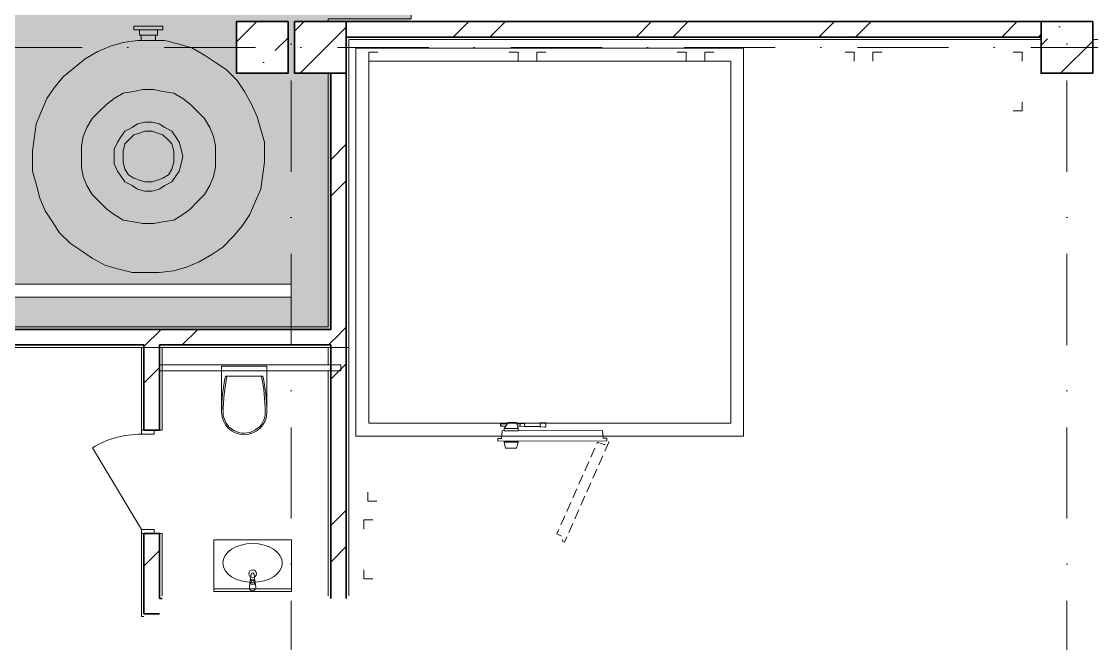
# Model space of a CAD drawing. Header units: millimetres. Extents: x -34838 to 729576, y -214038 to 121482.
# Drawn here: x 546354 to 554632, y -96347 to -91537 of the extents above; entities that cross this region are included whole.
import ezdxf
from ezdxf.enums import TextEntityAlignment as Align

# ---------------------------------------------------------------- set-up
doc = ezdxf.new("R2010")
doc.units = ezdxf.units.MM
doc.header["$MEASUREMENT"] = 0
doc.linetypes.add('HIDDEN', pattern=[114.3, 76.2, -38.1])
doc.linetypes.add('Штрихпунктирная', pattern=[1340.555525, 705.555534, -352.777767, 0, -282.222223])
for name, color, linetype, lineweight in [('0_Ном._пера__1', 7, 'Continuous', 13), ('А _ ОСІ КООРДИНАЦІЙНІ.3D_Ном._пера__105', 7, 'Continuous', 13), ('А _ ОСІ КООРДИНАЦІЙНІ.3D_Ном._пера__25', 7, 'Continuous', 0), ('АБ _ 0 _ СТІНИ _ ЗОВНІШНІ .3D_Ном._пера__1', 7, 'Continuous', 13), ('АБ _ 0 _ СТІНИ _ ЗОВНІШНІ .3D_Ном._пера__27', 7, 'Continuous', 35), ('АБ _ 0 _ СТІНИ _ ЗОВНІШНІ .3D_Ном._пера__67', 7, 'Continuous', 15), ('АБ _ 0 _ СТІНИ _ ЗОВНІШНІ .3D_Ном._пера__87', 7, 'Continuous', 13), ('АБ _ 0 _ СТІНИ _ ПЕРЕГОРОДКИ (ГК).3D_Ном._пера__27', 7, 'Continuous', 35), ('АБ _ 0 _ СТІНИ _ ПЕРЕГОРОДКИ (ГК).3D_Ном._пера__67', 7, 'Continuous', 15), ('АБ _ 0 _ СТІНИ _ ПЕРЕГОРОДКИ (ГК).3D_Ном._пера__87', 7, 'Continuous', 13), ('АБ _ 1 _ КОЛОНИ _ КБ.3D_Ном._пера__28', 7, 'Continuous', 35), ('АП _ 0 _ ОБЛАДНАННЯ (НИЖНЄ).3D_Ном._пера__1', 7, 'Continuous', 13), ('АП _ 0 _ ОБЛАДНАННЯ (НИЖНЄ).3D_Ном._пера__5', 7, 'Continuous', 0), ('АП _ 0 _ ОБЛАДНАННЯ (НИЖНЄ).3D_Ном._пера__75', 7, 'Continuous', 13), ('Двери ARCHICAD_Ном._пера__1', 7, 'Continuous', 13), ('Двери ARCHICAD_Ном._пера__23', 7, 'Continuous', 20), ('Двери ARCHICAD_Ном._пера__27', 7, 'Continuous', 35), ('Двери ARCHICAD_Ном._пера__3', 7, 'Continuous', 15), ('Двери ARCHICAD_Ном._пера__87', 7, 'Continuous', 13)]:
    doc.layers.add(name, color=color, linetype=linetype, lineweight=lineweight)
doc.layers.add('0_Ном._пера__202', color=7, linetype='Continuous', lineweight=13, true_color=0xe89b00)
for name, color, linetype in [('А _ ОСІ КООРДИНАЦІЙНІ.3D', 7, 'Continuous'), ('АБ _ 0 _ СТІНИ _ ЗОВНІШНІ .3D', 7, 'Continuous'), ('АБ _ 0 _ СТІНИ _ ПЕРЕГОРОДКИ (ГК).3D', 7, 'Continuous'), ('АБ _ 1 _ КОЛОНИ _ КБ.3D', 7, 'Continuous'), ('АП _ 0 _ ОБЛАДНАННЯ (НИЖНЄ).3D', 7, 'Continuous'), ('АП _ ТЕП _ ЗОНИ ПРИМІЩЕНЬ .3D', 7, 'Continuous'), ('Двери ARCHICAD', 7, 'Continuous')]:
    doc.layers.add(name, color=color, linetype=linetype)
doc.styles.add('СГЕНЕРИР_СТИЛЬ_1', font='Arial.ttf')
pattern_1 = [(45, (518441.8, -97737.7), (-707.107, 707.107), []), (45, (518300.3, -97596.3), (-707.107, 707.107), [])]
pattern_2 = [(0, (518441.76, -97737.7), (0, 150), [0, -150])]
pattern_3 = [(45, (518441.76, -97737.7), (-367.6955, 367.6955), []), (45, (518257.9, -97553.85), (-367.6955, 367.6955), [390, -130, 0, -130])]

# ---------------------------------------------------------------- blocks, each defined once
blk = doc.blocks.new('Стена_71_1', base_point=(548806.8, -91597.7))
at = {"layer": 'АБ _ 0 _ СТІНИ _ ЗОВНІШНІ .3D', "linetype": 'Continuous', "lineweight": 0, "true_color": 0x000000}
h = blk.add_hatch(dxfattribs=at)
h.set_pattern_fill('М___ЦЕГЛА_ОБЛИЧКУВАЛЬНА__3B', color=18, style=0, pattern_type=2)
h.set_pattern_definition(pattern_1)
h.paths.add_polyline_path([(548866.8, -91537.7), (548866.8, -91657.7), (554241.8, -91657.7), (554241.8, -91537.7)])
at = {"layer": 'АБ _ 0 _ СТІНИ _ ЗОВНІШНІ .3D_Ном._пера__27', "color": 7, "linetype": 'Continuous', "lineweight": 35}
for p, q in [((554241.8, -91537.7), (548866.8, -91537.7)), ((548866.8, -91657.7), (554241.8, -91657.7))]:
    blk.add_line(p, q, dxfattribs=at)
at = {"layer": 'АБ _ 0 _ СТІНИ _ ЗОВНІШНІ .3D_Ном._пера__87', "color": 7, "linetype": 'Continuous', "lineweight": 13, "flags": 128}
blk.add_lwpolyline([(548886.8, -91677.7), (554241.8, -91677.7)], dxfattribs=at)
blk = doc.blocks.new('Стена_78_1', base_point=(524291.8, -93977.7))
at = {"layer": 'АБ _ 0 _ СТІНИ _ ЗОВНІШНІ .3D', "linetype": 'Continuous', "lineweight": 0, "true_color": 0x000000}
h = blk.add_hatch(dxfattribs=at)
h.set_pattern_fill('М___ЦЕГЛА_ОБЛИЧКУВАЛЬНА__3B', color=18, style=0, pattern_type=2)
h.set_pattern_definition(pattern_1)
h.paths.add_polyline_path([(547301.8, -93917.7), (545261.8, -93917.7), (545261.8, -94037.7), (547301.8, -94037.7)])
h = blk.add_hatch(dxfattribs=at)
h.set_pattern_fill('М___ЦЕГЛА_ОБЛИЧКУВАЛЬНА__3B', color=18, style=0, pattern_type=2)
h.set_pattern_definition(pattern_1)
h.paths.add_polyline_path([(547421.8, -93917.7), (547301.8, -93917.7), (547301.8, -94037.7), (547421.8, -94037.7)])
h = blk.add_hatch(dxfattribs=at)
h.set_pattern_fill('М___ЦЕГЛА_ОБЛИЧКУВАЛЬНА__3B', color=18, style=0, pattern_type=2)
h.set_pattern_definition(pattern_1)
h.paths.add_polyline_path([(548746.8, -93917.7), (547421.8, -93917.7), (547421.8, -94037.7), (548746.8, -94037.7)])
h = blk.add_hatch(dxfattribs=at)
h.set_pattern_fill('М___ЦЕГЛА_ОБЛИЧКУВАЛЬНА__3B', color=18, style=0, pattern_type=2)
h.set_pattern_definition(pattern_1)
h.paths.add_polyline_path([(548746.8, -94037.7), (548866.8, -94037.7), (548746.8, -93917.7)])
h = blk.add_hatch(dxfattribs=at)
h.set_pattern_fill('М___ЦЕГЛА_ОБЛИЧКУВАЛЬНА__3B', color=18, style=0, pattern_type=2)
h.set_pattern_definition(pattern_1)
h.paths.add_polyline_path([(548746.8, -93917.7), (548866.8, -94037.7), (548866.8, -93917.7)])
at = {"layer": 'АБ _ 0 _ СТІНИ _ ЗОВНІШНІ .3D_Ном._пера__27', "color": 7, "linetype": 'Continuous', "lineweight": 35}
for p, q in [((547301.8, -93917.7), (545261.8, -93917.7)), ((547421.8, -93917.7), (547301.8, -93917.7)), ((548746.8, -93917.7), (547421.8, -93917.7)), ((548746.8, -93917.7), (548746.8, -93897.7)), ((548866.8, -94037.7), (548866.8, -93917.7)), ((545261.8, -94037.7), (547301.8, -94037.7)), ((547301.8, -94037.7), (547301.8, -94057.7)), ((547421.8, -94057.7), (547421.8, -94037.7)), ((547421.8, -94037.7), (548746.8, -94037.7)), ((548746.8, -94037.7), (548746.8, -94057.7)), ((548866.8, -94057.7), (548866.8, -94037.7))]:
    blk.add_line(p, q, dxfattribs=at)
blk.add_point((548746.8, -93917.7), dxfattribs=at)
at = {"layer": 'АБ _ 0 _ СТІНИ _ ЗОВНІШНІ .3D_Ном._пера__87', "color": 7, "linetype": 'Continuous', "lineweight": 13, "flags": 128}
for points in [[(548726.8, -93897.7), (524561.8, -93897.7)], [(548886.8, -94057.7), (548886.8, -94037.7)], [(545281.8, -94057.7), (547281.8, -94057.7)], [(547441.8, -94057.7), (548726.8, -94057.7)]]:
    blk.add_lwpolyline(points, dxfattribs=at)
blk = doc.blocks.new('Стена_79_1', base_point=(548806.8, -93977.7))
at = {"layer": 'АБ _ 0 _ СТІНИ _ ЗОВНІШНІ .3D', "linetype": 'Continuous', "lineweight": 0, "true_color": 0x000000}
h = blk.add_hatch(dxfattribs=at)
h.set_pattern_fill('М___ЦЕГЛА_ОБЛИЧКУВАЛЬНА__3B', color=18, style=0, pattern_type=2)
h.set_pattern_definition(pattern_1)
h.paths.add_polyline_path([(548866.8, -91937.7), (548746.8, -91937.7), (548746.8, -93917.7), (548866.8, -93917.7)])
at = {"layer": 'АБ _ 0 _ СТІНИ _ ЗОВНІШНІ .3D_Ном._пера__27', "color": 7, "linetype": 'Continuous', "lineweight": 35}
for p, q in [((548746.8, -91937.7), (548746.8, -93897.7)), ((548866.8, -93917.7), (548866.8, -91937.7)), ((548746.8, -93917.7), (548746.8, -93897.7)), ((548866.8, -94037.7), (548866.8, -93917.7))]:
    blk.add_line(p, q, dxfattribs=at)
at = {"layer": 'АБ _ 0 _ СТІНИ _ ЗОВНІШНІ .3D_Ном._пера__87', "color": 7, "linetype": 'Continuous', "lineweight": 13, "flags": 128}
for points in [[(548726.8, -91517.7), (548726.8, -91537.7)], [(548886.8, -94037.7), (548886.8, -91677.7)], [(548726.8, -91937.7), (548726.8, -93897.7)]]:
    blk.add_lwpolyline(points, dxfattribs=at)
blk = doc.blocks.new('Стена_96_1', base_point=(548824.7, -94192.7))
at = {"layer": 'АБ _ 0 _ СТІНИ _ ЗОВНІШНІ .3D', "linetype": 'Continuous', "lineweight": 0, "true_color": 0x000000}
h = blk.add_hatch(dxfattribs=at)
h.set_pattern_fill('М___ГІПСОКАРТОН_0001', color=18, style=0, pattern_type=2)
h.set_pattern_definition(pattern_2)
h.paths.add_polyline_path([(548824.7, -94192.7), (547424.7, -94192.7), (547424.7, -94207.7), (548824.7, -94207.7)])
h = blk.add_hatch(dxfattribs=at)
h.set_pattern_fill('М___ГІПСОКАРТОН_0001', color=18, style=0, pattern_type=2)
h.set_pattern_definition(pattern_2)
h.paths.add_polyline_path([(548746.8, -94207.7), (548746.8, -94192.7), (548726.8, -94192.7), (548726.8, -94207.7)])
at = {"layer": 'АБ _ 0 _ СТІНИ _ ЗОВНІШНІ .3D_Ном._пера__67', "color": 7, "linetype": 'Continuous', "lineweight": 15, "flags": 128}
for points in [[(548824.7, -94192.7), (547424.7, -94192.7)], [(547424.7, -94192.7), (547424.7, -94237.7)], [(548824.7, -94237.7), (548824.7, -94192.7)], [(547424.7, -94237.7), (548824.7, -94237.7)]]:
    blk.add_lwpolyline(points, dxfattribs=at)
at = {"layer": 'АБ _ 0 _ СТІНИ _ ПЕРЕГОРОДКИ (ГК).3D_Ном._пера__27', "color": 7, "linetype": 'Continuous', "lineweight": 35}
for p, q in [((548746.8, -94207.7), (548746.8, -94192.7)), ((548746.8, -94237.7), (548746.8, -94207.7))]:
    blk.add_line(p, q, dxfattribs=at)
at = {"layer": 'АБ _ 0 _ СТІНИ _ ПЕРЕГОРОДКИ (ГК).3D_Ном._пера__67', "color": 7, "linetype": 'Continuous', "lineweight": 15}
for p, q in [((548746.8, -94192.7), (548726.8, -94192.7)), ((548726.8, -94237.7), (548746.8, -94237.7))]:
    blk.add_line(p, q, dxfattribs=at)
blk = doc.blocks.new('Металлическая Дверь 22_16')
at = {"layer": 'Двери ARCHICAD_Ном._пера__1', "color": 7, "linetype": 'Continuous', "lineweight": 13}
blk.add_arc((368, 0), 736, 149.10761, 180, dxfattribs=at)
at = {"layer": 'Двери ARCHICAD_Ном._пера__23', "color": 7, "linetype": 'Continuous', "lineweight": 20}
for p, q in [((-368, 0), (-400, 0)), ((-400, 0), (-400, -100)), ((-368, -100), (-368, 0)), ((400, 0), (368, 0)), ((368, 0), (368, -100)), ((400, -100), (400, 0)), ((-400, -100), (-368, -100)), ((368, -100), (400, -100))]:
    blk.add_line(p, q, dxfattribs=at)
at = {"layer": 'Двери ARCHICAD_Ном._пера__27', "color": 7, "linetype": 'Continuous', "lineweight": 35}
for p, q in [((-400, -20), (-400, -100)), ((-400, -20), (-400, -100)), ((400, -20), (400, -100)), ((400, -20), (400, -100)), ((-400, -100), (-400, -140)), ((-400, -100), (-400, -140)), ((400, -100), (400, -140)), ((400, -100), (400, -140))]:
    blk.add_line(p, q, dxfattribs=at)
at = {"layer": 'Двери ARCHICAD_Ном._пера__3', "color": 7, "linetype": 'Continuous', "lineweight": 15}
blk.add_line((368, 0), (-263.6, 377.9), dxfattribs=at)
at = {"layer": 'Двери ARCHICAD_Ном._пера__87', "color": 7, "linetype": 'Continuous', "lineweight": 13}
for p, q in [((-400, 0), (-443, 0)), ((-400, 0), (-443, 0)), ((-400, 0), (-400, -20)), ((-400, 0), (-400, -20)), ((400, 0), (400, -20)), ((400, 0), (400, -20)), ((400, 0), (443, 0)), ((400, 0), (443, 0)), ((-400, -160), (-443, -160)), ((-400, -160), (-443, -160)), ((-400, -140), (-400, -160)), ((-400, -140), (-400, -160)), ((400, -140), (400, -160)), ((400, -140), (400, -160)), ((400, -160), (443, -160)), ((400, -160), (443, -160))]:
    blk.add_line(p, q, dxfattribs=at)
blk = doc.blocks.new('Стена_103_1', base_point=(547361.8, -93977.7))
at = {"layer": 'АБ _ 0 _ СТІНИ _ ПЕРЕГОРОДКИ (ГК).3D', "linetype": 'Continuous', "lineweight": 0, "true_color": 0x000000}
h = blk.add_hatch(dxfattribs=at)
h.set_pattern_fill('М___ЦЕГЛА_ОБЛИЧКУВАЛЬНА__3B', color=18, style=0, pattern_type=2)
h.set_pattern_definition(pattern_1)
h.paths.add_polyline_path([(547421.8, -94037.7), (547301.8, -94037.7), (547301.8, -94057.7), (547421.8, -94057.7)])
h = blk.add_hatch(dxfattribs=at)
h.set_pattern_fill('М___ЦЕГЛА_ОБЛИЧКУВАЛЬНА__3B', color=18, style=0, pattern_type=2)
h.set_pattern_definition(pattern_1)
h.paths.add_polyline_path([(547301.8, -94057.7), (547301.8, -94695.9), (547421.8, -94695.9), (547421.8, -94057.7)])
h = blk.add_hatch(dxfattribs=at)
h.set_pattern_fill('М___ЦЕГЛА_ОБЛИЧКУВАЛЬНА__3B', color=18, style=0, pattern_type=2)
h.set_pattern_definition(pattern_1)
h.paths.add_polyline_path([(547301.8, -95997.7), (547421.8, -95997.7), (547421.8, -95495.9), (547301.8, -95495.9)])
h = blk.add_hatch(dxfattribs=at)
h.set_pattern_fill('М___ЦЕГЛА_ОБЛИЧКУВАЛЬНА__3B', color=18, style=0, pattern_type=2)
h.set_pattern_definition(pattern_1)
h.paths.add_polyline_path([(547301.8, -95997.7), (547301.8, -96117.7), (547421.8, -95997.7)])
h = blk.add_hatch(dxfattribs=at)
h.set_pattern_fill('М___ЦЕГЛА_ОБЛИЧКУВАЛЬНА__3B', color=18, style=0, pattern_type=2)
h.set_pattern_definition(pattern_1)
h.paths.add_polyline_path([(547421.8, -95997.7), (547301.8, -96117.7), (547421.8, -96117.7)])
at = {"layer": 'АБ _ 0 _ СТІНИ _ ЗОВНІШНІ .3D_Ном._пера__27', "color": 7, "linetype": 'Continuous', "lineweight": 35}
for p, q in [((547301.8, -94037.7), (547301.8, -94057.7)), ((547421.8, -94057.7), (547421.8, -94037.7))]:
    blk.add_line(p, q, dxfattribs=at)
at = {"layer": 'АБ _ 0 _ СТІНИ _ ПЕРЕГОРОДКИ (ГК).3D_Ном._пера__27', "color": 7, "linetype": 'Continuous', "lineweight": 35}
for p, q in [((547301.8, -94057.7), (547301.8, -94695.9)), ((547421.8, -94695.9), (547421.8, -94057.7)), ((547301.8, -94695.9), (547381.8, -94695.9)), ((547381.8, -94695.9), (547421.8, -94695.9)), ((547301.8, -95495.9), (547301.8, -95997.7)), ((547301.8, -95495.9), (547381.8, -95495.9)), ((547381.8, -95495.9), (547421.8, -95495.9)), ((547421.8, -95997.7), (547421.8, -95495.9)), ((547301.8, -95997.7), (547301.8, -96117.7)), ((547421.8, -95997.7), (547441.8, -95997.7)), ((547301.8, -96117.7), (547421.8, -96117.7))]:
    blk.add_line(p, q, dxfattribs=at)
at = {"layer": 'АБ _ 0 _ СТІНИ _ ПЕРЕГОРОДКИ (ГК).3D_Ном._пера__87', "color": 7, "linetype": 'Continuous', "lineweight": 13}
for p, q in [((547281.8, -94695.9), (547281.8, -94652.9)), ((547281.8, -94695.9), (547301.8, -94695.9)), ((547421.8, -94695.9), (547441.8, -94695.9)), ((547441.8, -94695.9), (547441.8, -94652.9)), ((547281.8, -95495.9), (547281.8, -95538.9)), ((547281.8, -95495.9), (547301.8, -95495.9)), ((547421.8, -95495.9), (547441.8, -95495.9)), ((547441.8, -95495.9), (547441.8, -95538.9))]:
    blk.add_line(p, q, dxfattribs=at)
at = {"layer": 'АБ _ 0 _ СТІНИ _ ПЕРЕГОРОДКИ (ГК).3D_Ном._пера__87', "color": 7, "linetype": 'Continuous', "lineweight": 13, "flags": 128}
for points in [[(547281.8, -94057.7), (547281.8, -94695.9)], [(547441.8, -94695.9), (547441.8, -94057.7)], [(547281.8, -95495.9), (547281.8, -96137.7)], [(547441.8, -95977.7), (547441.8, -95495.9)], [(547281.8, -96137.7), (547301.8, -96137.7)]]:
    blk.add_lwpolyline(points, dxfattribs=at)
at = {"layer": 'Двери ARCHICAD', "color": 7, "linetype": 'Continuous', "lineweight": 18, "xscale": -1, "zscale": 1000, "rotation": 90}
blk.add_blockref('Металлическая Дверь 22_16', (547281.8, -95095.9), dxfattribs=at)
blk = doc.blocks.new('Стена_105_1', base_point=(548806.8, -93977.7))
at = {"layer": 'АБ _ 0 _ СТІНИ _ ПЕРЕГОРОДКИ (ГК).3D', "linetype": 'Continuous', "lineweight": 0, "true_color": 0x000000}
h = blk.add_hatch(dxfattribs=at)
h.set_pattern_fill('М___ЦЕГЛА_ОБЛИЧКУВАЛЬНА__3B', color=18, style=0, pattern_type=2)
h.set_pattern_definition(pattern_1)
h.paths.add_polyline_path([(548866.8, -94037.7), (548746.8, -94037.7), (548746.8, -94057.7), (548866.8, -94057.7)])
h = blk.add_hatch(dxfattribs=at)
h.set_pattern_fill('М___ЦЕГЛА_ОБЛИЧКУВАЛЬНА__3B', color=18, style=0, pattern_type=2)
h.set_pattern_definition(pattern_1)
h.paths.add_polyline_path([(548746.8, -94057.7), (548746.8, -95977.7), (548866.8, -95977.7), (548866.8, -94057.7)])
h = blk.add_hatch(dxfattribs=at)
h.set_pattern_fill('М___ЦЕГЛА_ОБЛИЧКУВАЛЬНА__3B', color=18, style=0, pattern_type=2)
h.set_pattern_definition(pattern_1)
h.paths.add_polyline_path([(548866.8, -95977.7), (548746.8, -95977.7), (548746.8, -95997.7), (548866.8, -95997.7)])
at = {"layer": 'АБ _ 0 _ СТІНИ _ ЗОВНІШНІ .3D_Ном._пера__27', "color": 7, "linetype": 'Continuous', "lineweight": 35}
for p, q in [((548746.8, -94037.7), (548746.8, -94057.7)), ((548866.8, -94057.7), (548866.8, -94037.7))]:
    blk.add_line(p, q, dxfattribs=at)
at = {"layer": 'АБ _ 0 _ СТІНИ _ ПЕРЕГОРОДКИ (ГК).3D_Ном._пера__27', "color": 7, "linetype": 'Continuous', "lineweight": 35}
for p, q in [((548746.8, -94057.7), (548746.8, -94192.7)), ((548866.8, -95977.7), (548866.8, -94057.7)), ((548746.8, -94207.7), (548746.8, -94192.7)), ((548746.8, -94237.7), (548746.8, -94207.7)), ((548746.8, -94237.7), (548746.8, -95977.7)), ((548746.8, -95977.7), (548746.8, -95997.7)), ((548866.8, -95997.7), (548866.8, -95977.7))]:
    blk.add_line(p, q, dxfattribs=at)
at = {"layer": 'АБ _ 0 _ СТІНИ _ ПЕРЕГОРОДКИ (ГК).3D_Ном._пера__67', "color": 7, "linetype": 'Continuous', "lineweight": 15}
for p, q in [((548746.8, -94192.7), (548726.8, -94192.7)), ((548726.8, -94237.7), (548746.8, -94237.7))]:
    blk.add_line(p, q, dxfattribs=at)
at = {"layer": 'АБ _ 0 _ СТІНИ _ ПЕРЕГОРОДКИ (ГК).3D_Ном._пера__87', "color": 7, "linetype": 'Continuous', "lineweight": 13, "flags": 128}
for points in [[(548726.8, -94057.7), (548726.8, -94192.7)], [(548886.8, -95977.7), (548886.8, -94057.7)], [(548726.8, -94237.7), (548726.8, -95977.7)]]:
    blk.add_lwpolyline(points, dxfattribs=at)
blk = doc.blocks.new('Колонна_49_1', base_point=(548216.8, -91737.7))
at = {"layer": 'АБ _ 1 _ КОЛОНИ _ КБ.3D', "linetype": 'Continuous', "lineweight": 0, "true_color": 0x000000}
h = blk.add_hatch(dxfattribs=at)
h.set_pattern_fill('М___БЕТОН_АРМОВАНИЙ___З__C0', color=18, style=0, pattern_type=2)
h.set_pattern_definition(pattern_3)
h.paths.add_polyline_path([(548416.8, -91537.7), (548016.8, -91537.7), (548016.8, -91937.7), (548416.8, -91937.7)])
at = {"layer": 'АБ _ 1 _ КОЛОНИ _ КБ.3D_Ном._пера__28', "color": 7, "linetype": 'Continuous', "lineweight": 35, "flags": 128}
blk.add_lwpolyline([(548416.8, -91537.7), (548016.8, -91537.7), (548016.8, -91937.7), (548416.8, -91937.7)], close=True, dxfattribs=at)
blk = doc.blocks.new('Колонна_50_1', base_point=(554441.8, -91737.7))
at = {"layer": 'АБ _ 1 _ КОЛОНИ _ КБ.3D', "linetype": 'Continuous', "lineweight": 0, "true_color": 0x000000}
h = blk.add_hatch(dxfattribs=at)
h.set_pattern_fill('М___БЕТОН_АРМОВАНИЙ___З__C0', color=18, style=0, pattern_type=2)
h.set_pattern_definition(pattern_3)
h.paths.add_polyline_path([(554641.8, -91537.7), (554241.8, -91537.7), (554241.8, -91937.7), (554641.8, -91937.7)])
at = {"layer": 'АБ _ 1 _ КОЛОНИ _ КБ.3D_Ном._пера__28', "color": 7, "linetype": 'Continuous', "lineweight": 35, "flags": 128}
blk.add_lwpolyline([(554641.8, -91537.7), (554241.8, -91537.7), (554241.8, -91937.7), (554641.8, -91937.7)], close=True, dxfattribs=at)
blk = doc.blocks.new('Колонна_78_1', base_point=(548666.8, -91737.7))
at = {"layer": 'АБ _ 1 _ КОЛОНИ _ КБ.3D', "linetype": 'Continuous', "lineweight": 0, "true_color": 0x000000}
h = blk.add_hatch(dxfattribs=at)
h.set_pattern_fill('М___БЕТОН_АРМОВАНИЙ___З__C0', color=18, style=0, pattern_type=2)
h.set_pattern_definition(pattern_3)
h.paths.add_polyline_path([(548866.8, -91537.7), (548466.8, -91537.7), (548466.8, -91937.7), (548866.8, -91937.7)])
at = {"layer": 'АБ _ 1 _ КОЛОНИ _ КБ.3D_Ном._пера__28', "color": 7, "linetype": 'Continuous', "lineweight": 35, "flags": 128}
blk.add_lwpolyline([(548866.8, -91537.7), (548466.8, -91537.7), (548466.8, -91937.7), (548866.8, -91937.7)], close=True, dxfattribs=at)
blk = doc.blocks.new('Символ Унитаза 22')
at = {"layer": 'АП _ 0 _ ОБЛАДНАННЯ (НИЖНЄ).3D_Ном._пера__1', "color": 7, "linetype": 'Continuous', "lineweight": 13}
for p, q in [((0, 0), (0, 350)), ((356.1, 350), (0, 350)), ((77.8, 319.8), (77.8, 30.2)), ((356.1, 0), (0, 0))]:
    blk.add_line(p, q, dxfattribs=at)
for centre, major_axis, start_param, end_param in [((376.1, -1151.2), (0, 1501.3), 0.013398, 0.201367), ((376.1, -1151.2), (0, 1489.9), 0.013398, 0.202926), ((356.1, 175), (0, 163.6), 3.126427, 6.283185), ((356.1, 175), (0, 175), 3.141593, 6.283185), ((376.1, 1501.2), (0, 1489.9), 2.938667, 3.128195), ((376.1, 1501.2), (0, 1501.3), 2.940225, 3.128195)]:
    blk.add_ellipse(centre, major_axis=major_axis, ratio=0.99359, start_param=start_param, end_param=end_param, dxfattribs=at)
blk = doc.blocks.new('Панель с Несколькими Умывальниками 22_4')
at = {"layer": 'АП _ 0 _ ОБЛАДНАННЯ (НИЖНЄ).3D_Ном._пера__75', "color": 7, "linetype": 'Continuous', "lineweight": 13}
for p, q in [((-300, 0), (300, 0)), ((-300, -400), (-300, 0)), ((300, -400), (300, 0)), ((-300, -20), (300, -20)), ((-25, -30), (-21, -72)), ((-17.7, -81.5), (-11.1, -134.4)), ((-13.6, -69.8), (-13.6, -54.9)), ((-13.6, -54.9), (13.6, -54.9)), ((11.1, -134.4), (17.7, -81.5)), ((13.6, -54.9), (13.6, -69.8)), ((21, -72), (25, -30)), ((-300, -400), (300, -400))]:
    blk.add_line(p, q, dxfattribs=at)
blk.add_circle((0, -137.2), 30, dxfattribs=at)
for centre, radius, start, end in [((0, -30), 25, 0, 180), ((0, -70.1), 21.1, 185.16961, 212.77103), ((0, -70.1), 21.1, 212.77103, 327.22897), ((0, -69.8), 13.6, 180, 0), ((0, -70.1), 21.1, 327.22897, 354.83039), ((0, -133), 11.2, 187.13892, 352.86108)]:
    blk.add_arc(centre, radius, start, end, dxfattribs=at)
blk.add_ellipse((0, -220), major_axis=(230, 0), ratio=0.652174, dxfattribs=at)
blk = doc.blocks.new('Стандартный Маркер Сетки')
at = {"layer": 'А _ ОСІ КООРДИНАЦІЙНІ.3D_Ном._пера__105', "color": 7, "linetype": 'Штрихпунктирная', "lineweight": 13}
blk.add_line((500, 0), (18399.2, 0), dxfattribs=at)
at = {"layer": 'А _ ОСІ КООРДИНАЦІЙНІ.3D_Ном._пера__25', "color": 7, "lineweight": 0, "style": 'СГЕНЕРИР_СТИЛЬ_1'}
blk.add_attdef('AC_MarkerText_1', text='', height=700, rotation=90, dxfattribs=at).set_placement((19899.2, 40), align=Align.MIDDLE_CENTER)
blk = doc.blocks.new('Стандартный Маркер Сетки_2')
at = {"layer": 'А _ ОСІ КООРДИНАЦІЙНІ.3D_Ном._пера__105', "color": 7, "linetype": 'Штрихпунктирная', "lineweight": 13}
blk.add_line((500, 0), (99754.182117, 0), dxfattribs=at)
at = {"layer": 'А _ ОСІ КООРДИНАЦІЙНІ.3D_Ном._пера__25', "color": 7, "lineweight": 0, "style": 'СГЕНЕРИР_СТИЛЬ_1'}
blk.add_attdef('AC_MarkerText_1', text='', height=700, dxfattribs=at).set_placement((-1000, 40.005), align=Align.MIDDLE_CENTER)

msp = doc.modelspace()

# ---------------------------------------------------------------- hatches: boundary and pattern name
at = {"layer": '0_Ном._пера__202', "linetype": 'Continuous', "lineweight": 0, "true_color": 0x3a2600}
h = msp.add_hatch(color=38, dxfattribs=at)
h.paths.add_polyline_path([(537345.8, -89145.7), (537345.8, -85887.7), (549367.8, -85887.7), (549367.8, -91535.7), (548746.8, -91535.7), (548466.8, -91537.7), (548466.8, -91937.7), (548746.8, -91937.7), (548746.8, -93917.7), (524541.8, -93917.7), (524541.8, -91939.1), (524641.8, -91937.7), (524641.8, -91537.7), (524541.8, -91535.7), (524541.8, -89145.7)])
h.paths.add_polyline_path([(548441.8, -93667.7), (548441.8, -93567.7), (540441.8, -93567.7), (540441.8, -89237.7), (546311.8, -89237.7), (546311.8, -86887.7), (546215.8, -86887.7), (546211.8, -86887.7), (546211.8, -89137.7), (540441.8, -89137.7), (540441.8, -88437.7), (539841.8, -88437.7), (539841.8, -88542.3), (538499.8, -88542.3), (538499.8, -86772.3), (538399.8, -86772.3), (538399.8, -88642.3), (539841.8, -88642.3), (539841.8, -88900), (539841.8, -89237.7), (540341.8, -89237.7), (540341.8, -93567.7), (528441.8, -93567.7), (528441.8, -93667.7)], flags=0)
h.paths.add_polyline_path([(530641.8, -91937.7), (530241.8, -91937.7), (530241.8, -91537.7), (530641.8, -91537.7)], flags=0)
h.paths.add_polyline_path([(536241.8, -91537.7), (536641.8, -91537.7), (536641.8, -91937.7), (536241.8, -91937.7)], flags=0)
h.paths.add_polyline_path([(542641.8, -91937.7), (542241.8, -91937.7), (542241.8, -91537.7), (542641.8, -91537.7)], flags=0)
h.paths.add_polyline_path([(548016.8, -91937.7), (548016.8, -91537.7), (548416.8, -91537.7), (548416.8, -91937.7)], flags=0)

# ---------------------------------------------------------------- linework, layer by layer
at = {"layer": '0_Ном._пера__1', "color": 4, "linetype": 'Continuous', "lineweight": 13}
for points in [[(548940.8, -91743.7), (551940.8, -91743.7), (551940.8, -94743.7), (548940.8, -94743.7)], [(549040.8, -94643.7), (551840.8, -94643.7), (551840.8, -91843.7), (549040.8, -91843.7)]]:
    msp.add_lwpolyline(points, close=True, dxfattribs=at)
at = {"layer": '0_Ном._пера__1', "color": 7, "linetype": 'Continuous', "lineweight": 13}
for points in [[(549040.8, -91773.7), (549040.8, -91843.7)], [(549040.8, -91773.7), (549110.8, -91773.7)], [(550195.4, -91773.7), (550125.4, -91773.7)], [(550195.4, -91773.7), (550195.4, -91843.7)], [(550340.8, -91773.7), (550340.8, -91843.7)], [(550340.8, -91773.7), (550410.8, -91773.7)], [(551495.4, -91773.7), (551425.4, -91773.7)], [(551495.4, -91773.7), (551495.4, -91843.7)], [(551640.8, -91773.7), (551640.8, -91843.7)], [(551640.8, -91773.7), (551710.8, -91773.7)], [(552795.4, -91773.7), (552725.4, -91773.7)], [(552795.4, -91773.7), (552795.4, -91843.7)], [(552940.8, -91773.7), (552940.8, -91843.7)], [(552940.8, -91773.7), (553010.8, -91773.7)], [(554095.4, -91773.7), (554025.4, -91773.7)], [(554095.4, -91773.7), (554095.4, -91843.7)], [(554095.4, -92228.2), (554095.4, -92158.2)], [(554095.4, -92228.2), (554025.4, -92228.2)], [(549033.6, -95245.5), (549033.6, -95175.5)], [(549033.6, -95245.5), (549103.6, -95245.5)], [(549001.7, -95390.9), (549001.7, -95460.9)], [(549001.7, -95390.9), (549071.7, -95390.9)], [(549001.7, -95845.5), (549001.7, -95775.5)], [(549001.7, -95845.5), (549071.7, -95845.5)]]:
    msp.add_lwpolyline(points, dxfattribs=at)
at = {"layer": '0_Ном._пера__1', "color": 4, "linetype": 'Continuous', "lineweight": 13, "flags": 128}
for points in [[(550882.9, -94779.1), (550882.8, -94759.1), (550853.1, -94759.2), (550847.6, -94699.2), (550073.6, -94702.1), (550068.6, -94762.1), (550038.9, -94762.2), (550038.9, -94782.2)], [(550061.5, -94666.1), (550061, -94666.1), (550060.9, -94648.6), (550061.4, -94648.6)], [(550195.6, -94683.6), (550183.9, -94637.7), (550118.1, -94637.9), (550087.6, -94684)], [(550195.6, -94701.6), (550195.6, -94683.6), (550087.6, -94684), (550087.6, -94702)], [(550246.5, -94669.2), (550211.5, -94665.6), (550211.4, -94648.1), (550246.4, -94644.2)], [(550365.5, -94668.8), (550246.5, -94669.2), (550246.4, -94644.2), (550365.4, -94643.8)], [(550195.9, -94781.6), (550087.9, -94782), (550088, -94790), (550196, -94789.6)], [(550196, -94789.6), (550184.6, -94835.7), (550099.6, -94836), (550088, -94790)]]:
    msp.add_lwpolyline(points, close=True, dxfattribs=at)
for points in [[(550111.1, -94648.4), (550061.4, -94648.6), (550061.5, -94666.1), (550099.5, -94666)], [(550191, -94665.6), (550211.5, -94665.6), (550211.4, -94648.1), (550186.6, -94648.2)]]:
    msp.add_lwpolyline(points, dxfattribs=at)
msp.add_lwpolyline([(550367.4, -94671.4, -0.3951), (550365.5, -94669.4), (550365.4, -94643.1, -0.396272), (550367.3, -94641.1), (550402.6, -94638.7, -0.207148), (550404.1, -94639.2, -0.434306), (550404.2, -94673, -0.207148), (550402.7, -94673.6)], format="xyb", close=True, dxfattribs=at)
at = {"layer": '0_Ном._пера__1', "color": 4, "linetype": 'HIDDEN', "lineweight": 13, "flags": 128}
msp.add_lwpolyline([(550898.4, -94790.7), (550554.7, -95561.5), (550536.4, -95553.4), (550548.5, -95526.2), (550495.9, -95497), (550811.1, -94790.1), (550868, -94809.7), (550879.2, -94784.6), (550884.8, -94784.6)], close=True, dxfattribs=at)
at = {"layer": 'АБ _ 0 _ СТІНИ _ ЗОВНІШНІ .3D_Ном._пера__1', "color": 7, "linetype": 'Continuous', "lineweight": 13}
for p, q in [((540441.8, -93567.7), (548441.8, -93567.7)), ((548441.8, -93667.7), (528441.8, -93667.7))]:
    msp.add_line(p, q, dxfattribs=at)
at = {"layer": 'АП _ 0 _ ОБЛАДНАННЯ (НИЖНЄ).3D_Ном._пера__5', "color": 7, "linetype": 'Continuous', "lineweight": 0}
for points in [[(547224.2, -91572.9), (547224.2, -91600.9)], [(547224.2, -91572.9), (547224.2, -91600.9)], [(547224.2, -91572.9), (547238.2, -91572.9)], [(547238.2, -91600.9), (547224.2, -91600.9)], [(547238.2, -91572.9), (547252.2, -91572.9)], [(547252.2, -91572.9), (547238.2, -91572.9)], [(547238.2, -91572.9), (547252.2, -91572.9)], [(547252.2, -91572.9), (547238.2, -91572.9)], [(547238.2, -91600.9), (547252.2, -91600.9)], [(547252.2, -91600.9), (547238.2, -91600.9)], [(547238.2, -91600.9), (547252.2, -91600.9)], [(547252.2, -91600.9), (547238.2, -91600.9)], [(547252.2, -91572.9), (547280.2, -91572.9)], [(547280.2, -91572.9), (547252.2, -91572.9)], [(547252.2, -91572.9), (547280.2, -91572.9)], [(547280.2, -91572.9), (547252.2, -91572.9)], [(547252.2, -91600.9), (547266.2, -91600.9)], [(547266.2, -91600.9), (547252.2, -91600.9)], [(547252.2, -91600.9), (547266.2, -91600.9)], [(547280.2, -91600.9), (547252.2, -91600.9)], [(547280.2, -91572.9), (547266.2, -91572.9)], [(547266.2, -91572.9), (547280.2, -91572.9)], [(547280.2, -91572.9), (547266.2, -91572.9)], [(547266.2, -91572.9), (547280.2, -91572.9)], [(547266.2, -91600.9), (547266.2, -91642.9)], [(547266.2, -91600.9), (547266.2, -91642.9)], [(547294.2, -91572.9), (547280.2, -91572.9)], [(547280.2, -91572.9), (547294.2, -91572.9)], [(547280.2, -91572.9), (547308.2, -91572.9)], [(547294.2, -91572.9), (547280.2, -91572.9)], [(547280.2, -91572.9), (547294.2, -91572.9)], [(547280.2, -91572.9), (547294.2, -91572.9)], [(547280.2, -91572.9), (547294.2, -91572.9)], [(547294.2, -91572.9), (547280.2, -91572.9)], [(547280.2, -91572.9), (547294.2, -91572.9)], [(547294.2, -91572.9), (547280.2, -91572.9)], [(547308.2, -91600.9), (547280.2, -91600.9)], [(547280.2, -91600.9), (547294.2, -91600.9)], [(547294.2, -91572.9), (547322.3, -91572.9)], [(547294.2, -91572.9), (547308.2, -91572.9)], [(547308.2, -91572.9), (547294.2, -91572.9)], [(547294.2, -91572.9), (547308.2, -91572.9)], [(547308.2, -91572.9), (547294.2, -91572.9)], [(547294.2, -91600.9), (547308.2, -91600.9)], [(547308.2, -91572.9), (547336.3, -91572.9)], [(547308.2, -91572.9), (547322.3, -91572.9)], [(547322.3, -91572.9), (547308.2, -91572.9)], [(547308.2, -91572.9), (547322.3, -91572.9)], [(547322.3, -91572.9), (547308.2, -91572.9)], [(547336.3, -91600.9), (547308.2, -91600.9)], [(547308.2, -91600.9), (547322.3, -91600.9)], [(547322.3, -91572.9), (547336.3, -91572.9)], [(547322.3, -91572.9), (547336.3, -91572.9)], [(547336.3, -91572.9), (547322.3, -91572.9)], [(547322.3, -91572.9), (547336.3, -91572.9)], [(547336.3, -91572.9), (547322.3, -91572.9)], [(547322.3, -91600.9), (547336.3, -91600.9)], [(547336.3, -91572.9), (547364.3, -91572.9)], [(547336.3, -91572.9), (547350.3, -91572.9)], [(547336.3, -91572.9), (547350.3, -91572.9)], [(547350.3, -91572.9), (547336.3, -91572.9)], [(547336.3, -91572.9), (547350.3, -91572.9)], [(547350.3, -91572.9), (547336.3, -91572.9)], [(547364.3, -91600.9), (547336.3, -91600.9)], [(547336.3, -91600.9), (547350.3, -91600.9)], [(547350.3, -91572.9), (547378.3, -91572.9)], [(547350.3, -91572.9), (547364.3, -91572.9)], [(547350.3, -91600.9), (547364.3, -91600.9)], [(547364.3, -91572.9), (547392.3, -91572.9)], [(547364.3, -91572.9), (547378.3, -91572.9)], [(547378.3, -91572.9), (547364.3, -91572.9)], [(547364.3, -91572.9), (547378.3, -91572.9)], [(547378.3, -91572.9), (547364.3, -91572.9)], [(547392.3, -91600.9), (547364.3, -91600.9)], [(547364.3, -91600.9), (547378.3, -91600.9)], [(547392.3, -91572.9), (547378.3, -91572.9)], [(547378.3, -91572.9), (547392.3, -91572.9)], [(547392.3, -91572.9), (547378.3, -91572.9)], [(547378.3, -91572.9), (547392.3, -91572.9)], [(547378.3, -91572.9), (547392.3, -91572.9)], [(547378.3, -91572.9), (547392.3, -91572.9)], [(547392.3, -91572.9), (547378.3, -91572.9)], [(547378.3, -91572.9), (547392.3, -91572.9)], [(547392.3, -91572.9), (547378.3, -91572.9)], [(547378.3, -91600.9), (547392.3, -91600.9)], [(547392.3, -91572.9), (547420.3, -91572.9)], [(547420.3, -91572.9), (547392.3, -91572.9)], [(547406.3, -91572.9), (547392.3, -91572.9)], [(547392.3, -91572.9), (547406.3, -91572.9)], [(547392.3, -91572.9), (547420.3, -91572.9)], [(547420.3, -91572.9), (547392.3, -91572.9)], [(547406.3, -91572.9), (547392.3, -91572.9)], [(547392.3, -91572.9), (547406.3, -91572.9)], [(547392.3, -91600.9), (547420.3, -91600.9)], [(547420.3, -91600.9), (547392.3, -91600.9)], [(547392.3, -91600.9), (547420.3, -91600.9)], [(547420.3, -91600.9), (547392.3, -91600.9)], [(547406.3, -91642.9), (547406.3, -91600.9)], [(547406.3, -91642.9), (547406.3, -91600.9)], [(547420.3, -91572.9), (547434.3, -91572.9)], [(547434.3, -91572.9), (547420.3, -91572.9)], [(547420.3, -91572.9), (547434.3, -91572.9)], [(547434.3, -91572.9), (547420.3, -91572.9)], [(547420.3, -91600.9), (547434.3, -91600.9)], [(547434.3, -91600.9), (547420.3, -91600.9)], [(547420.3, -91600.9), (547434.3, -91600.9)], [(547434.3, -91600.9), (547420.3, -91600.9)], [(547434.3, -91572.9), (547448.4, -91572.9)], [(547448.4, -91572.9), (547434.3, -91572.9)], [(547434.3, -91572.9), (547448.4, -91572.9)], [(547448.4, -91572.9), (547434.3, -91572.9)], [(547434.3, -91600.9), (547448.4, -91600.9)], [(547448.4, -91600.9), (547434.3, -91600.9)], [(547434.3, -91600.9), (547448.4, -91600.9)], [(547448.4, -91600.9), (547434.3, -91600.9)], [(547448.4, -91600.9), (547448.4, -91572.9)], [(547448.4, -91600.9), (547448.4, -91572.9)], [(547140.1, -91699), (547042, -91727)], [(547252.2, -91685), (547140.1, -91699)], [(547350.3, -91685), (547252.2, -91685)], [(547280.2, -91642.9), (547266.2, -91642.9)], [(547294.2, -91642.9), (547280.2, -91642.9)], [(547280.2, -91642.9), (547280.2, -91685)], [(547280.2, -91642.9), (547280.2, -91685)], [(547280.2, -91642.9), (547294.2, -91642.9)], [(547280.2, -91685), (547294.2, -91685)], [(547294.2, -91685), (547280.2, -91685)], [(547294.2, -91685), (547280.2, -91685)], [(547308.2, -91642.9), (547294.2, -91642.9)], [(547294.2, -91642.9), (547308.2, -91642.9)], [(547294.2, -91685), (547308.2, -91685)], [(547308.2, -91685), (547294.2, -91685)], [(547308.2, -91685), (547294.2, -91685)], [(547322.3, -91642.9), (547308.2, -91642.9)], [(547308.2, -91642.9), (547322.3, -91642.9)], [(547308.2, -91685), (547322.3, -91685)], [(547322.3, -91685), (547308.2, -91685)], [(547322.3, -91685), (547308.2, -91685)], [(547322.3, -91685), (547308.2, -91685)], [(547336.3, -91642.9), (547322.3, -91642.9)], [(547322.3, -91642.9), (547336.3, -91642.9)], [(547322.3, -91685), (547350.3, -91685)], [(547350.3, -91685), (547322.3, -91685)], [(547350.3, -91685), (547322.3, -91685)], [(547336.3, -91685), (547322.3, -91685)], [(547350.3, -91642.9), (547336.3, -91642.9)], [(547336.3, -91642.9), (547350.3, -91642.9)], [(547350.3, -91685), (547336.3, -91685)], [(547364.3, -91642.9), (547350.3, -91642.9)], [(547350.3, -91642.9), (547364.3, -91642.9)], [(547462.4, -91685), (547350.3, -91685)], [(547350.3, -91685), (547364.3, -91685)], [(547364.3, -91685), (547350.3, -91685)], [(547364.3, -91685), (547350.3, -91685)], [(547378.3, -91642.9), (547364.3, -91642.9)], [(547364.3, -91642.9), (547378.3, -91642.9)], [(547364.3, -91685), (547378.3, -91685)], [(547378.3, -91685), (547364.3, -91685)], [(547378.3, -91685), (547364.3, -91685)], [(547392.3, -91642.9), (547378.3, -91642.9)], [(547378.3, -91642.9), (547392.3, -91642.9)], [(547378.3, -91685), (547392.3, -91685)], [(547392.3, -91685), (547378.3, -91685)], [(547392.3, -91685), (547378.3, -91685)], [(547406.3, -91642.9), (547392.3, -91642.9)], [(547392.3, -91642.9), (547406.3, -91642.9)], [(547406.3, -91642.9), (547392.3, -91642.9)], [(547392.3, -91642.9), (547406.3, -91642.9)], [(547392.3, -91685), (547392.3, -91642.9)], [(547392.3, -91685), (547392.3, -91642.9)], [(547574.5, -91713), (547462.4, -91685)], [(547672.5, -91741), (547574.5, -91713)], [(546944, -91769), (546845.9, -91825.1)], [(547042, -91727), (546944, -91769)], [(547770.6, -91797), (547672.5, -91741)], [(547854.7, -91853.1), (547770.6, -91797)], [(546845.9, -91825.1), (546761.8, -91895.1)], [(547938.7, -91909.1), (547854.7, -91853.1)], [(546677.7, -91965.2), (546607.7, -92049.2)], [(546761.8, -91895.1), (546677.7, -91965.2)], [(548022.8, -91993.2), (547938.7, -91909.1)], [(546607.7, -92049.2), (546551.7, -92133.3)], [(548078.8, -92077.3), (548022.8, -91993.2)], [(546551.7, -92133.3), (546509.6, -92231.4)], [(547070.1, -92133.3), (547014, -92175.3)], [(547140.1, -92091.3), (547070.1, -92133.3)], [(547224.2, -92077.3), (547140.1, -92091.3)], [(547294.2, -92063.2), (547224.2, -92077.3)], [(547378.3, -92063.2), (547294.2, -92063.2)], [(547448.4, -92077.3), (547378.3, -92063.2)], [(547532.4, -92091.3), (547448.4, -92077.3)], [(547602.5, -92133.3), (547532.4, -92091.3)], [(547658.5, -92175.3), (547602.5, -92133.3)], [(548134.9, -92175.3), (548078.8, -92077.3)], [(547014, -92175.3), (546958, -92231.4)], [(547714.6, -92231.4), (547658.5, -92175.3)], [(548176.9, -92273.4), (548134.9, -92175.3)], [(546509.6, -92231.4), (546467.6, -92329.5)], [(546901.9, -92287.4), (546859.9, -92357.5)], [(546958, -92231.4), (546901.9, -92287.4)], [(547770.6, -92287.4), (547714.6, -92231.4)], [(547812.6, -92357.5), (547770.6, -92287.4)], [(548204.9, -92371.5), (548176.9, -92273.4)], [(546467.6, -92329.5), (546453.6, -92441.5)], [(546859.9, -92357.5), (546831.9, -92427.5)], [(547154.1, -92385.5), (547126.1, -92427.5)], [(547210.2, -92357.5), (547154.1, -92385.5)], [(547252.2, -92329.5), (547210.2, -92357.5)], [(547308.2, -92315.4), (547252.2, -92329.5)], [(547266.2, -92399.5), (547308.2, -92385.5)], [(547364.3, -92315.4), (547308.2, -92315.4)], [(547308.2, -92385.5), (547364.3, -92385.5)], [(547420.3, -92329.5), (547364.3, -92315.4)], [(547364.3, -92385.5), (547406.3, -92399.5)], [(547462.4, -92357.5), (547420.3, -92329.5)], [(547518.4, -92385.5), (547462.4, -92357.5)], [(547546.4, -92427.5), (547518.4, -92385.5)], [(547840.7, -92427.5), (547812.6, -92357.5)], [(548233, -92469.6), (548204.9, -92371.5)], [(546453.6, -92441.5), (546439.6, -92539.6)], [(546831.9, -92427.5), (546817.9, -92497.6)], [(547098.1, -92469.6), (547070.1, -92525.6)], [(547126.1, -92427.5), (547098.1, -92469.6)], [(547154.1, -92483.6), (547182.1, -92455.6)], [(547182.1, -92455.6), (547224.2, -92413.5)], [(547224.2, -92413.5), (547266.2, -92399.5)], [(547406.3, -92399.5), (547448.4, -92413.5)], [(547448.4, -92413.5), (547490.4, -92455.6)], [(547490.4, -92455.6), (547518.4, -92483.6)], [(547574.5, -92469.6), (547546.4, -92427.5)], [(547588.5, -92525.6), (547574.5, -92469.6)], [(547854.7, -92497.6), (547840.7, -92427.5)], [(548233, -92581.7), (548233, -92469.6)], [(546439.6, -92539.6), (546439.6, -92581.7)], [(546817.9, -92497.6), (546817.9, -92581.7)], [(547070.1, -92525.6), (547070.1, -92581.7)], [(547140.1, -92539.6), (547154.1, -92483.6)], [(547140.1, -92581.7), (547140.1, -92539.6)], [(547518.4, -92483.6), (547532.4, -92539.6)], [(547532.4, -92539.6), (547532.4, -92581.7)], [(547602.5, -92581.7), (547588.5, -92525.6)], [(547854.7, -92581.7), (547854.7, -92497.6)], [(546439.6, -92581.7), (546439.6, -92693.7)], [(546817.9, -92581.7), (546817.9, -92665.7)], [(547070.1, -92581.7), (547070.1, -92637.7)], [(547140.1, -92623.7), (547140.1, -92581.7)], [(547154.1, -92679.7), (547140.1, -92623.7)], [(547532.4, -92623.7), (547518.4, -92679.7)], [(547532.4, -92581.7), (547532.4, -92623.7)], [(547588.5, -92637.7), (547602.5, -92581.7)], [(547854.7, -92665.7), (547854.7, -92581.7)], [(548219, -92735.8), (548233, -92623.7)], [(548233, -92623.7), (548233, -92581.7)], [(546439.6, -92693.7), (546467.6, -92791.8)], [(546817.9, -92665.7), (546831.9, -92735.8)], [(547070.1, -92637.7), (547098.1, -92693.7)], [(547098.1, -92693.7), (547126.1, -92735.8)], [(547182.1, -92721.8), (547154.1, -92679.7)], [(547518.4, -92679.7), (547490.4, -92721.8)], [(547546.4, -92735.8), (547574.5, -92693.7)], [(547574.5, -92693.7), (547588.5, -92637.7)], [(547840.7, -92735.8), (547854.7, -92665.7)], [(546467.6, -92791.8), (546495.6, -92903.9)], [(546831.9, -92735.8), (546859.9, -92805.8)], [(547126.1, -92735.8), (547154.1, -92777.8)], [(547154.1, -92777.8), (547210.2, -92805.8)], [(547224.2, -92749.8), (547182.1, -92721.8)], [(547266.2, -92763.8), (547224.2, -92749.8)], [(547308.2, -92777.8), (547266.2, -92763.8)], [(547364.3, -92777.8), (547308.2, -92777.8)], [(547406.3, -92763.8), (547364.3, -92777.8)], [(547448.4, -92749.8), (547406.3, -92763.8)], [(547490.4, -92721.8), (547448.4, -92749.8)], [(547462.4, -92805.8), (547518.4, -92777.8)], [(547518.4, -92777.8), (547546.4, -92735.8)], [(547812.6, -92805.8), (547840.7, -92735.8)], [(548204.9, -92833.9), (548219, -92735.8)], [(546859.9, -92805.8), (546901.9, -92875.9)], [(546901.9, -92875.9), (546958, -92931.9)], [(547210.2, -92805.8), (547252.2, -92833.9)], [(547252.2, -92833.9), (547308.2, -92847.9)], [(547308.2, -92847.9), (547364.3, -92847.9)], [(547364.3, -92847.9), (547420.3, -92833.9)], [(547420.3, -92833.9), (547462.4, -92805.8)], [(547714.6, -92931.9), (547770.6, -92875.9)], [(547770.6, -92875.9), (547812.6, -92805.8)], [(548162.9, -92931.9), (548204.9, -92833.9)], [(546495.6, -92903.9), (546537.6, -93002)], [(546958, -92931.9), (547014, -92988)], [(547658.5, -92988), (547714.6, -92931.9)], [(548120.9, -93030), (548162.9, -92931.9)], [(546537.6, -93002), (546593.7, -93086)], [(547014, -92988), (547070.1, -93030)], [(547070.1, -93030), (547140.1, -93072)], [(547532.4, -93072), (547602.5, -93030)], [(547602.5, -93030), (547658.5, -92988)], [(548064.8, -93114.1), (548120.9, -93030)], [(546593.7, -93086), (546649.7, -93170.1)], [(547140.1, -93072), (547224.2, -93086)], [(547224.2, -93086), (547294.2, -93100.1)], [(547294.2, -93100.1), (547378.3, -93100.1)], [(547378.3, -93100.1), (547448.4, -93086)], [(547448.4, -93086), (547532.4, -93072)], [(547994.8, -93198.1), (548064.8, -93114.1)], [(546649.7, -93170.1), (546733.8, -93254.2)], [(547910.7, -93282.2), (547994.8, -93198.1)], [(546733.8, -93254.2), (546817.9, -93310.2)], [(547826.7, -93338.2), (547910.7, -93282.2)], [(546817.9, -93310.2), (546901.9, -93366.3)], [(546901.9, -93366.3), (547000, -93422.3)], [(547728.6, -93394.3), (547826.7, -93338.2)], [(547000, -93422.3), (547098.1, -93450.3)], [(547098.1, -93450.3), (547210.2, -93478.4)], [(547532.4, -93464.3), (547630.5, -93436.3)], [(547630.5, -93436.3), (547728.6, -93394.3)], [(547210.2, -93478.4), (547322.3, -93478.4)], [(547322.3, -93478.4), (547420.3, -93478.4)], [(547420.3, -93478.4), (547532.4, -93464.3)]]:
    msp.add_lwpolyline(points, dxfattribs=at)
at = {"layer": 'АП _ ТЕП _ ЗОНИ ПРИМІЩЕНЬ .3D', "color": 254, "linetype": 'Continuous', "lineweight": 0, "true_color": 0xddc2d0, "flags": 128}
for points in [[(524561.8, -93897.7), (548726.8, -93897.7), (548726.8, -91937.7), (548466.8, -91937.7), (548466.8, -91537.7), (548726.8, -91537.7), (548726.8, -91517.7), (549367.8, -91517.7), (549367.8, -85937.7), (572843.8, -85937.7), (572843.8, -85887.7), (524561.8, -85887.7), (524561.8, -85937.7), (524561.8, -91537.7), (524641.8, -91537.7), (524641.8, -91937.7), (524561.8, -91937.7)], [(548016.8, -91937.7), (548016.8, -91537.7), (548416.8, -91537.7), (548416.8, -91937.7)]]:
    msp.add_lwpolyline(points, close=True, dxfattribs=at)
msp.add_lwpolyline([(572241.8, -91677.7), (566641.8, -91677.7), (566641.8, -91937.7), (566241.8, -91937.7), (566241.8, -91677.7), (560641.8, -91677.7), (560641.8, -91937.7), (560241.8, -91937.7), (560241.8, -91677.7), (554641.8, -91677.7), (554641.8, -91937.7), (554241.8, -91937.7), (554241.8, -91677.7), (548886.8, -91677.7), (548886.8, -94057.7), (545281.8, -94057.7)], dxfattribs=at)

# ---------------------------------------------------------------- block references
at = {"layer": 'А _ ОСІ КООРДИНАЦІЙНІ.3D', "color": 7, "linetype": 'Continuous', "lineweight": 60, "zscale": 1000, "rotation": 270}
for p in [(548441.8, -84790.6), (554441.8, -84790.6)]:
    msp.add_blockref('Стандартный Маркер Сетки', p, dxfattribs=at)
at = {"layer": 'А _ ОСІ КООРДИНАЦІЙНІ.3D', "color": 7, "linetype": 'Continuous', "lineweight": 60, "zscale": 1000}
msp.add_blockref('Стандартный Маркер Сетки_2', (513441.8, -91737.7), dxfattribs=at)
at = {"layer": 'АБ _ 0 _ СТІНИ _ ЗОВНІШНІ .3D', "color": 7, "lineweight": 20}
for name, p in [('Стена_71_1', (548806.8, -91597.7)), ('Стена_79_1', (548806.8, -93977.7)), ('Стена_78_1', (524291.8, -93977.7)), ('Стена_96_1', (548824.7, -94192.7))]:
    msp.add_blockref(name, p, dxfattribs=at)
at = {"layer": 'АБ _ 0 _ СТІНИ _ ПЕРЕГОРОДКИ (ГК).3D', "color": 7, "lineweight": 20}
for name, p in [('Стена_103_1', (547361.8, -93977.7)), ('Стена_105_1', (548806.8, -93977.7))]:
    msp.add_blockref(name, p, dxfattribs=at)
at = {"layer": 'АБ _ 1 _ КОЛОНИ _ КБ.3D', "color": 7, "lineweight": 35}
for name, p in [('Колонна_49_1', (548216.8, -91737.7)), ('Колонна_78_1', (548666.8, -91737.7)), ('Колонна_50_1', (554441.8, -91737.7))]:
    msp.add_blockref(name, p, dxfattribs=at)
at = {"layer": 'АП _ 0 _ ОБЛАДНАННЯ (НИЖНЄ).3D', "color": 7, "linetype": 'Continuous', "lineweight": 13, "xscale": -1, "zscale": 1000}
for name, p, rotation in [('Символ Унитаза 22', (548252.1, -94201.3), 90), ('Панель с Несколькими Умывальниками 22_4', (548142.1, -95943.5), 180)]:
    msp.add_blockref(name, p, dxfattribs=dict(at, rotation=rotation))

doc.saveas('drawing.dxf')
